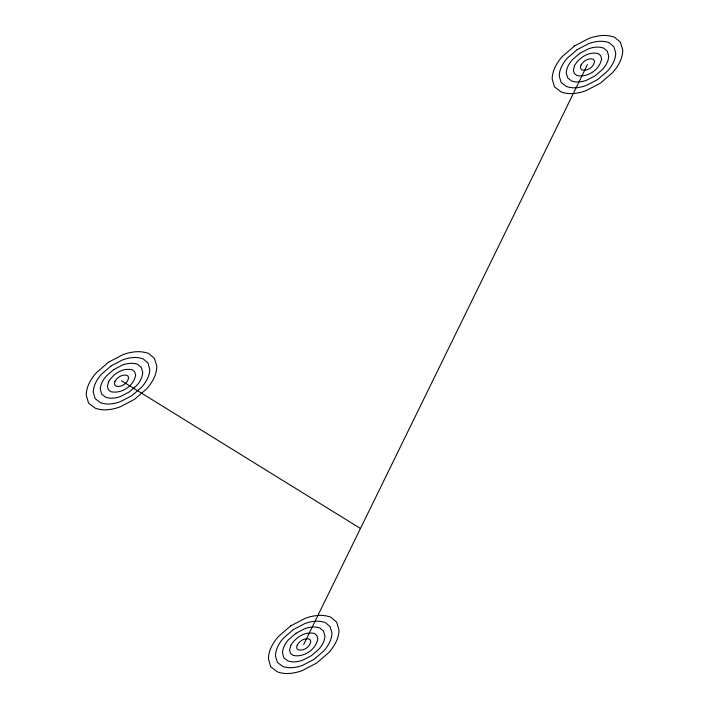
<?xml version="1.0" encoding="UTF-8"?>
<svg xmlns="http://www.w3.org/2000/svg" width="709" height="709" viewBox="0 0 709 709"><rect width="100%" height="100%" fill="white"/><g stroke="black" fill="none" stroke-linecap="round" stroke-linejoin="round"><path stroke-width="1.06" d="M303.709 644.454L587.486 64.546M121.514 380.768L360.464 528.48M108.548 381.814L107.387 386.52L108.335 389.711L110.994 391.731C121.629 394.071 133.948 385.802 135.641 375.008L134.692 371.817L132.335 369.832C122.861 367.448 113.218 373.838 108.548 381.814M115.035 381.291L114.45 383.64L114.929 385.235L116.249 386.245C121.576 387.415 127.735 383.285 128.577 377.888L128.107 376.293L126.929 375.3C122.187 374.104 117.366 377.303 115.035 381.291M290.743 645.509L289.582 650.215L290.53 653.406L293.189 655.426C303.824 657.766 316.143 649.497 317.836 638.703L316.888 635.512L314.53 633.527C305.056 631.143 295.414 637.533 290.743 645.509M297.231 644.986L296.646 647.335L297.115 648.93L298.445 649.94C303.771 651.11 309.922 646.98 310.772 641.583L310.303 639.988L309.124 638.995C304.383 637.799 299.561 640.998 297.231 644.986M574.52 65.6L573.359 70.306L574.308 73.488L576.958 75.517C587.601 77.857 599.92 69.579 601.613 58.785L600.665 55.603L598.307 53.618C588.833 51.234 579.191 57.624 574.52 65.6M581.008 65.068L580.423 67.426L580.893 69.021L582.222 70.031C587.539 71.201 593.699 67.063 594.55 61.665L594.071 60.079L592.901 59.086C588.16 57.89 583.339 61.089 581.008 65.068M108.628 362.122L96.459 372.624A45.553 44.809 -19.2 0 0 89.104 383.392A29.087 28.608 -19.2 0 0 86.206 395.161L88.563 403.129L95.201 408.189A29.087 28.608 -19.2 0 0 107.325 409.758A45.553 44.809 -19.2 0 0 120.113 406.86L134.4 399.406L146.568 388.904A45.553 44.809 -19.2 0 0 153.924 378.136A29.087 28.608 -19.2 0 0 156.831 366.367L154.465 358.408L148.571 353.437A30.886 30.381 -19.2 0 0 135.703 351.77A45.553 44.809 -19.2 0 0 122.914 354.668L108.628 362.122M111.207 365.844L101.467 374.255A36.443 35.849 -19.2 0 0 95.591 382.869A23.273 22.883 -19.2 0 0 93.269 392.281L95.157 398.653L100.465 402.703A23.273 22.883 -19.2 0 0 110.161 403.962A36.443 35.849 -19.2 0 0 120.388 401.64L131.821 395.684L141.561 387.274A36.443 35.849 -19.2 0 0 147.445 378.659A23.273 22.883 -19.2 0 0 149.767 369.247L147.871 362.875L143.165 358.905A24.709 24.301 -19.2 0 0 132.867 357.566A36.443 35.849 -19.2 0 0 122.639 359.888L111.207 365.844M113.786 369.575L106.483 375.885A27.332 26.88 -19.2 0 0 102.069 382.337A17.45 17.167 -19.2 0 0 100.323 389.401L101.742 394.177L105.73 397.217A17.45 17.167 -19.2 0 0 113.006 398.166A27.332 26.88 -19.2 0 0 120.672 396.42L129.242 391.953L136.545 385.652A27.332 26.88 -19.2 0 0 140.958 379.191A17.45 17.167 -19.2 0 0 142.704 372.128L141.286 367.351L137.75 364.373A18.531 18.23 -19.2 0 0 130.031 363.371A27.332 26.88 -19.2 0 0 122.356 365.108L113.786 369.575M574.6 45.899L562.432 56.41A45.553 44.809 -19.2 0 0 555.076 67.178A29.087 28.608 -19.2 0 0 552.169 78.947L554.535 86.906L561.173 91.975A29.087 28.608 -19.2 0 0 573.297 93.544A45.553 44.809 -19.2 0 0 586.086 90.646L600.372 83.192L612.541 72.69A45.553 44.809 -19.2 0 0 619.896 61.922A29.087 28.608 -19.2 0 0 622.794 50.153L620.437 42.185L614.543 37.222A30.886 30.381 -19.2 0 0 601.675 35.556A45.553 44.809 -19.2 0 0 588.887 38.454L574.6 45.899M577.179 49.63L567.439 58.041A36.443 35.849 -19.2 0 0 561.555 66.646A23.273 22.883 -19.2 0 0 559.233 76.067L561.129 82.439L566.438 86.489A23.273 22.883 -19.2 0 0 576.133 87.748A36.443 35.849 -19.2 0 0 586.361 85.426L597.793 79.461L607.533 71.06A36.443 35.849 -19.2 0 0 613.409 62.445A23.273 22.883 -19.2 0 0 615.731 53.033L613.843 46.661L609.137 42.691A24.709 24.301 -19.2 0 0 598.839 41.352A36.443 35.849 -19.2 0 0 588.612 43.674L577.179 49.63M579.758 53.361L572.455 59.662A27.332 26.88 -19.2 0 0 568.042 66.123A17.45 17.167 -19.2 0 0 566.296 73.187L567.714 77.963L571.702 81.003A17.45 17.167 -19.2 0 0 578.969 81.943A27.332 26.88 -19.2 0 0 586.644 80.206L595.214 75.739L602.517 69.429A27.332 26.88 -19.2 0 0 606.931 62.968A17.45 17.167 -19.2 0 0 608.676 55.914L607.259 51.128L603.722 48.15A18.531 18.23 -19.2 0 0 595.994 47.148A27.332 26.88 -19.2 0 0 588.328 48.894L579.758 53.361M290.823 625.817L278.655 636.319A45.553 44.809 -19.2 0 0 271.299 647.087A29.087 28.608 -19.2 0 0 268.401 658.856L270.758 666.814L277.396 671.884A29.087 28.608 -19.2 0 0 289.52 673.453A45.553 44.809 -19.2 0 0 302.309 670.554L316.595 663.101L328.763 652.599A45.553 44.809 -19.2 0 0 336.119 641.831A29.087 28.608 -19.2 0 0 339.026 630.062L336.66 622.094L330.766 617.131A30.886 30.381 -19.2 0 0 317.898 615.465A45.553 44.809 -19.2 0 0 305.109 618.363L290.823 625.817M293.402 629.539L283.662 637.949A36.443 35.849 -19.2 0 0 277.786 646.564A23.273 22.883 -19.2 0 0 275.455 655.976L277.352 662.348L282.661 666.398A23.273 22.883 -19.2 0 0 292.356 667.656A36.443 35.849 -19.2 0 0 302.583 665.334L314.016 659.379L323.756 650.968A36.443 35.849 -19.2 0 0 329.632 642.354A23.273 22.883 -19.2 0 0 331.963 632.942L330.066 626.57L325.36 622.599A24.709 24.301 -19.2 0 0 315.062 621.261A36.443 35.849 -19.2 0 0 304.835 623.583L293.402 629.539M295.981 633.27L288.678 639.571A27.332 26.88 -19.2 0 0 284.265 646.032A17.45 17.167 -19.2 0 0 282.519 653.095L283.937 657.872L287.925 660.912A17.45 17.167 -19.2 0 0 295.192 661.851A27.332 26.88 -19.2 0 0 302.867 660.114L311.437 655.648L318.74 649.338A27.332 26.88 -19.2 0 0 323.153 642.886A17.45 17.167 -19.2 0 0 324.899 635.822L323.481 631.045L319.945 628.059A18.531 18.23 -19.2 0 0 312.226 627.057A27.332 26.88 -19.2 0 0 304.551 628.803L295.981 633.27"/></g></svg>
